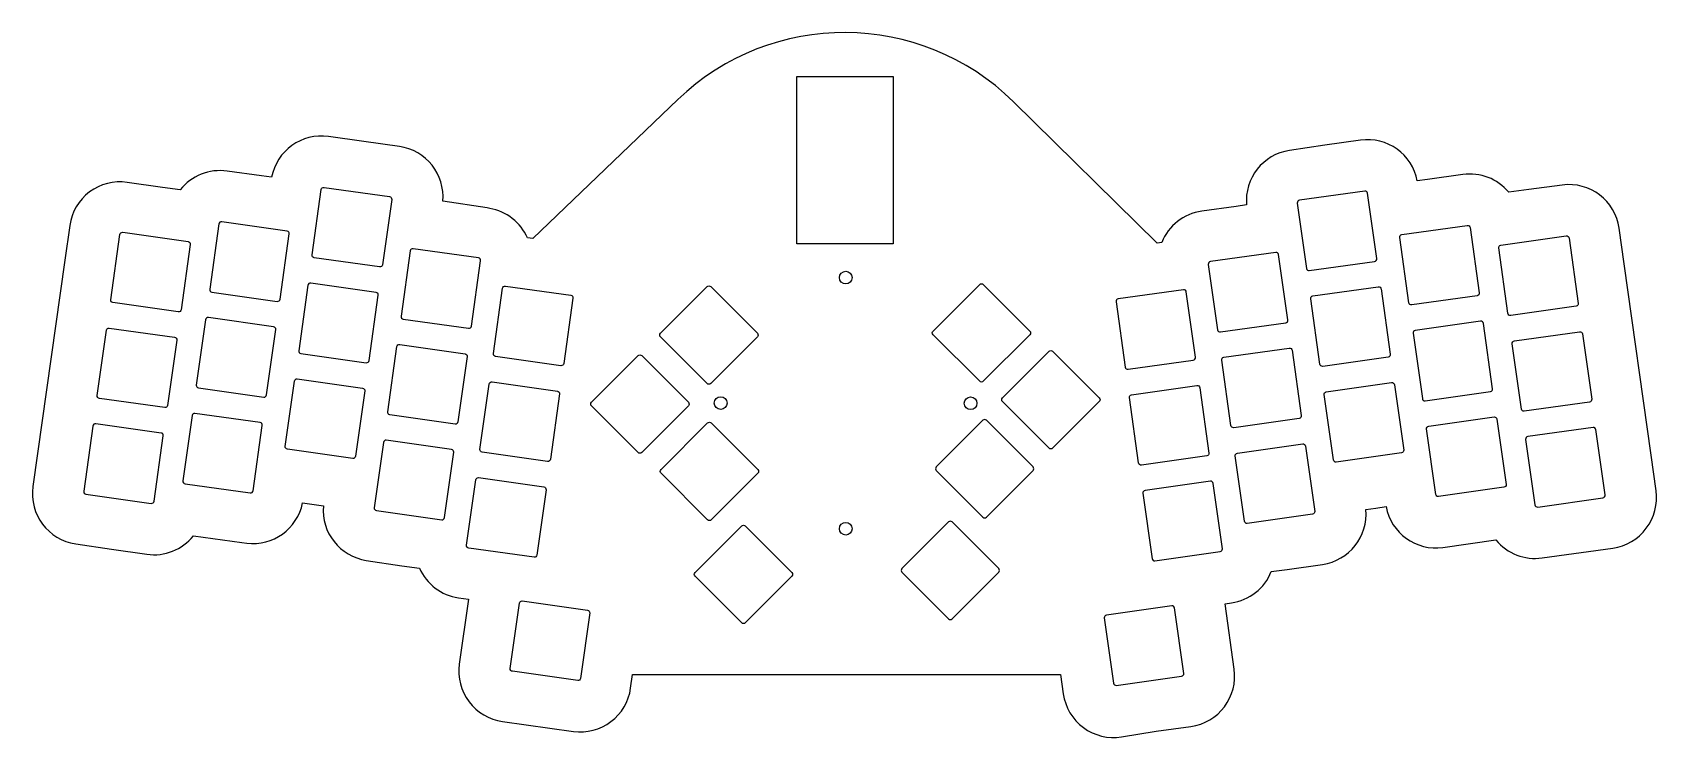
# Model space of a CAD drawing. Header units: millimetres. Extents: x 53 to 374, y -187 to -48.
import ezdxf

# ---------------------------------------------------------------- set-up
doc = ezdxf.new("R2010")
doc.units = ezdxf.units.MM
doc.layers.get('0').update_dxf_attribs({"linetype": 'CONTINUOUS'})

msp = doc.modelspace()

# ---------------------------------------------------------------- linework, layer by layer
for points in [[(152.06, -88.94), (150.98, -88.79, 0.249788), (143.58, -82.98), (143.05, -82.89), (134.3, -81.58, 0.399854), (125.73, -70.78), (118.75, -69.8), (111.76, -68.82, 0.400363), (100.55, -76.86), (98.56, -76.58), (91.79, -75.63, 0.266682), (82.54, -79.33), (79.01, -78.84), (72.06, -77.85, 0.414214), (60.75, -86.33), (59.78, -93.15), (53.5, -137.8, 0.411701), (61.93, -149.09), (68.97, -150.14), (75.97, -151.12, 0.263352), (85.13, -147.51), (94.66, -148.82), (95.64, -148.94, 0.391229), (106.65, -141.01), (110.75, -141.58, 0.39523), (119.22, -152.32), (126.22, -153.37), (129.71, -153.86, 0.257237), (137.39, -159.7), (139.35, -159.99), (137.55, -172.76, 0.414214), (146.06, -184.05), (160.04, -186.02, 0.41431), (171.33, -177.5), (171.71, -174.83), (256.1, -174.83), (256.63, -178.61, 0.419993), (268.12, -187.09), (274.96, -185.99), (281.8, -185.03, 0.414214), (290.32, -173.74), (288.51, -160.87), (289.76, -160.69, 0.26824), (297.64, -154.52), (300.73, -154.09), (307.71, -153.11, 0.400265), (316.28, -142.29), (318.27, -142.01), (320.26, -141.73, 0.40046), (331.48, -149.77), (341.92, -148.3, 0.261076), (351.03, -151.85), (364.97, -149.89, 0.414214), (373.48, -138.6), (372.5, -131.6), (367.2, -93.87), (366.22, -86.9, 0.411587), (355.01, -78.38), (348.43, -79.24), (344.45, -79.79, 0.258922), (335.39, -76.31), (328.42, -77.29), (326.42, -77.57, 0.400161), (315.2, -69.53), (308.2, -70.51), (301.23, -71.56, 0.396054), (292.75, -82.3), (290.68, -82.59), (283.92, -83.54, 0.267727), (276.03, -89.68), (275.12, -89.81), (246.79, -61.96, 0.405708), (180.61, -61.55)], [(108.54, -92.14), (110.35, -79.27, -0.414214), (110.92, -78.84), (123.79, -80.65, -0.414214), (124.22, -81.22), (122.41, -94.09, -0.414214), (121.84, -94.52), (108.97, -92.71, -0.414214)], [(318, -93.42, 0.414214), (318.43, -92.86), (316.62, -79.98, 0.414214), (316.06, -79.56), (303.18, -81.37, 0.414214), (302.76, -81.93), (304.57, -94.81, 0.414214), (305.13, -95.23)], [(90.73, -85.63, 0.414214), (90.16, -86.05), (88.35, -98.92, 0.414214), (88.78, -99.49), (101.65, -101.3, 0.414214), (102.22, -100.87), (104.03, -88, 0.414214), (103.6, -87.44)], [(338.19, -100.2), (325.32, -102.01, -0.414214), (324.76, -101.59), (322.95, -88.71, -0.414214), (323.37, -88.15), (336.25, -86.34, -0.414214), (336.81, -86.77), (338.62, -99.64, -0.414214)], [(68.83, -100.99), (70.63, -88.12, -0.414214), (71.2, -87.69), (84.07, -89.5, -0.414214), (84.5, -90.06), (82.69, -102.94, -0.414214), (82.12, -103.36), (69.25, -101.55, -0.414214)], [(342.9, -90.21), (355.77, -88.4, -0.414214), (356.34, -88.83), (358.15, -101.7, -0.414214), (357.72, -102.27), (344.85, -104.08, -0.414214), (344.28, -103.65), (342.47, -90.78, -0.414214)], [(126.08, -104.23, 0.414214), (126.51, -104.79), (139.38, -106.6, 0.414214), (139.95, -106.18), (141.76, -93.3, 0.414214), (141.33, -92.74), (128.46, -90.93, 0.414214), (127.89, -91.35)], [(285.64, -93.45, 0.414214), (285.22, -94.02), (287.03, -106.89, 0.414214), (287.59, -107.32), (300.47, -105.51, 0.414214), (300.89, -104.94), (299.08, -92.07, 0.414214), (298.52, -91.64)], [(121.56, -100.08, 0.414214), (121.14, -99.52), (108.27, -97.71, 0.414214), (107.7, -98.13), (105.89, -111.01, 0.414214), (106.32, -111.57), (119.19, -113.38, 0.414214), (119.76, -112.96)], [(157.58, -113.97), (144.71, -112.16, -0.414214), (144.28, -111.59), (146.09, -98.72, -0.414214), (146.66, -98.3), (159.53, -100.1, -0.414214), (159.96, -100.67), (158.15, -113.54, -0.414214)], [(196.31, -108.28), (187.12, -117.48, -0.414214), (186.41, -117.48), (177.22, -108.28, -0.414214), (177.22, -107.58), (186.41, -98.39, -0.414214), (187.12, -98.39), (196.31, -107.58, -0.414214)], [(250.04, -107.86), (240.85, -117.05, -0.414214), (240.14, -117.05), (230.95, -107.86, -0.414214), (230.95, -107.15), (240.14, -97.96, -0.414214), (240.85, -97.96), (250.04, -107.15, -0.414214)], [(267.44, -100.82, 0.414214), (267.02, -101.38), (268.83, -114.26, 0.414214), (269.39, -114.68), (282.26, -112.87, 0.414214), (282.69, -112.31), (280.88, -99.44, 0.414214), (280.32, -99.01)], [(305.83, -100.23), (318.71, -98.42, -0.414214), (319.27, -98.85), (321.08, -111.72, -0.414214), (320.66, -112.29), (307.78, -114.1, -0.414214), (307.22, -113.67), (305.41, -100.8, -0.414214)], [(99, -120.16, 0.414214), (99.57, -119.74), (101.37, -106.86, 0.414214), (100.95, -106.3), (88.08, -104.49, 0.414214), (87.51, -104.92), (85.7, -117.79, 0.414214), (86.13, -118.35)], [(326.02, -107.01, 0.414214), (325.6, -107.58), (327.41, -120.45, 0.414214), (327.97, -120.88), (340.85, -119.07, 0.414214), (341.27, -118.5), (339.46, -105.63, 0.414214), (338.9, -105.2)], [(66.17, -119.85), (67.98, -106.98, -0.414214), (68.55, -106.56), (81.42, -108.36, -0.414214), (81.85, -108.93), (80.04, -121.8, -0.414214), (79.47, -122.23), (66.6, -120.42, -0.414214)], [(346.94, -122.52), (345.13, -109.64, -0.414214), (345.55, -109.08), (358.42, -107.27, -0.414214), (358.99, -107.69), (360.8, -120.57, -0.414214), (360.37, -121.13), (347.5, -122.94, -0.414214)], [(139.1, -112.17), (137.29, -125.04, -0.414214), (136.73, -125.47), (123.86, -123.66, -0.414214), (123.43, -123.09), (125.24, -110.22, -0.414214), (125.8, -109.79), (138.68, -111.6, -0.414214)], [(163.62, -121.18), (172.81, -111.99, -0.414214), (173.52, -111.99), (182.71, -121.18, -0.414214), (182.71, -121.89), (173.52, -131.08, -0.414214), (172.81, -131.08), (163.62, -121.89, -0.414214)], [(244.63, -120.33), (253.82, -111.13, -0.414214), (254.53, -111.13), (263.72, -120.33, -0.414214), (263.72, -121.03), (254.53, -130.23, -0.414214), (253.82, -130.23), (244.63, -121.03, -0.414214)], [(301.73, -110.93), (303.54, -123.81, -0.414214), (303.12, -124.37), (290.24, -126.18, -0.414214), (289.68, -125.75), (287.87, -112.88, -0.414214), (288.29, -112.32), (301.17, -110.51, -0.414214)], [(105.61, -116.57), (118.49, -118.38, -0.414214), (118.91, -118.95), (117.1, -131.82, -0.414214), (116.54, -132.25), (103.67, -130.44, -0.414214), (103.24, -129.87), (105.05, -117, -0.414214)], [(154.93, -132.83), (142.06, -131.02, -0.414214), (141.63, -130.46), (143.44, -117.59, -0.414214), (144.01, -117.16), (156.88, -118.97, -0.414214), (157.31, -119.53), (155.5, -132.41, -0.414214)], [(284.91, -131.74), (272.04, -133.55, -0.414214), (271.48, -133.12), (269.67, -120.25, -0.414214), (270.09, -119.68), (282.97, -117.87, -0.414214), (283.53, -118.3), (285.34, -131.17, -0.414214)], [(309.87, -132.54), (308.06, -119.66, -0.414214), (308.48, -119.1), (321.36, -117.29, -0.414214), (321.92, -117.71), (323.73, -130.59, -0.414214), (323.31, -131.15), (310.43, -132.96, -0.414214)], [(96.35, -139.03, 0.414214), (96.91, -138.6), (98.72, -125.73, 0.414214), (98.3, -125.16), (85.42, -123.36, 0.414214), (84.86, -123.78), (83.05, -136.65, 0.414214), (83.48, -137.22)], [(231.58, -133.91, 0.414214), (231.58, -134.62), (240.77, -143.81, 0.414214), (241.48, -143.81), (250.67, -134.62, 0.414214), (250.67, -133.91), (241.48, -124.72, 0.414214), (240.77, -124.72)], [(342.11, -124.49), (343.92, -137.37, -0.414214), (343.5, -137.93), (330.62, -139.74, -0.414214), (330.06, -139.32), (328.25, -126.44, -0.414214), (328.68, -125.88), (341.55, -124.07, -0.414214)], [(65.9, -125.42, 0.414214), (65.33, -125.85), (63.52, -138.72, 0.414214), (63.95, -139.28), (76.82, -141.09, 0.414214), (77.39, -140.67), (79.2, -127.79, 0.414214), (78.77, -127.23)], [(187.22, -125.25), (196.41, -134.45, -0.414214), (196.41, -135.15), (187.22, -144.35, -0.414214), (186.51, -144.35), (177.32, -135.15, -0.414214), (177.32, -134.45), (186.51, -125.25, -0.414214)], [(363.02, -140, 0.414214), (363.45, -139.43), (361.64, -126.56, 0.414214), (361.08, -126.13), (348.2, -127.94, 0.414214), (347.78, -128.51), (349.59, -141.38, 0.414214), (350.15, -141.81)], [(134.08, -144.33, 0.414214), (134.64, -143.9), (136.45, -131.03, 0.414214), (136.03, -130.47), (123.15, -128.66, 0.414214), (122.59, -129.08), (120.78, -141.96, 0.414214), (121.21, -142.52)], [(292.33, -144.62), (290.52, -131.75, -0.414214), (290.95, -131.18), (303.82, -129.37, -0.414214), (304.38, -129.8), (306.19, -142.67, -0.414214), (305.77, -143.24), (292.89, -145.04, -0.414214)], [(141.36, -136.02), (154.23, -137.83, -0.414214), (154.65, -138.4), (152.85, -151.27, -0.414214), (152.28, -151.7), (139.41, -149.89, -0.414214), (138.98, -149.32), (140.79, -136.45, -0.414214)], [(286.18, -137.16, 0.414214), (285.62, -136.74), (272.74, -138.55, 0.414214), (272.32, -139.11), (274.13, -151.99, 0.414214), (274.69, -152.41), (287.57, -150.6, 0.414214), (287.99, -150.04)], [(203.12, -155.43), (193.92, -164.62, -0.414214), (193.22, -164.62), (184.02, -155.43, -0.414214), (184.02, -154.72), (193.22, -145.53, -0.414214), (193.92, -145.53), (203.12, -154.72, -0.414214)], [(224.81, -153.94, 0.414214), (224.81, -154.65), (234, -163.84, 0.414214), (234.71, -163.84), (243.9, -154.65, 0.414214), (243.9, -153.94), (234.71, -144.75, 0.414214), (234, -144.75)], [(160.89, -175.99), (148.02, -174.18, -0.414214), (147.59, -173.62), (149.4, -160.75, -0.414214), (149.96, -160.32), (162.84, -162.13, -0.414214), (163.26, -162.69), (161.45, -175.57, -0.414214)], [(279.95, -175.14, 0.414214), (280.38, -174.58), (278.57, -161.7, 0.414214), (278.01, -161.28), (265.13, -163.09, 0.414214), (264.71, -163.65), (266.52, -176.53, 0.414214), (267.08, -176.95)]]:
    msp.add_lwpolyline(points, format="xyb", close=True)
msp.add_lwpolyline([(223.07, -56.99), (223.07, -89.99), (204.07, -89.99), (204.07, -56.99)], close=True)
for centre in [(213.75, -96.61), (189.08, -121.33), (238.35, -121.36), (213.75, -146.1)]:
    msp.add_circle(centre, 1.25)

doc.saveas('drawing.dxf')
